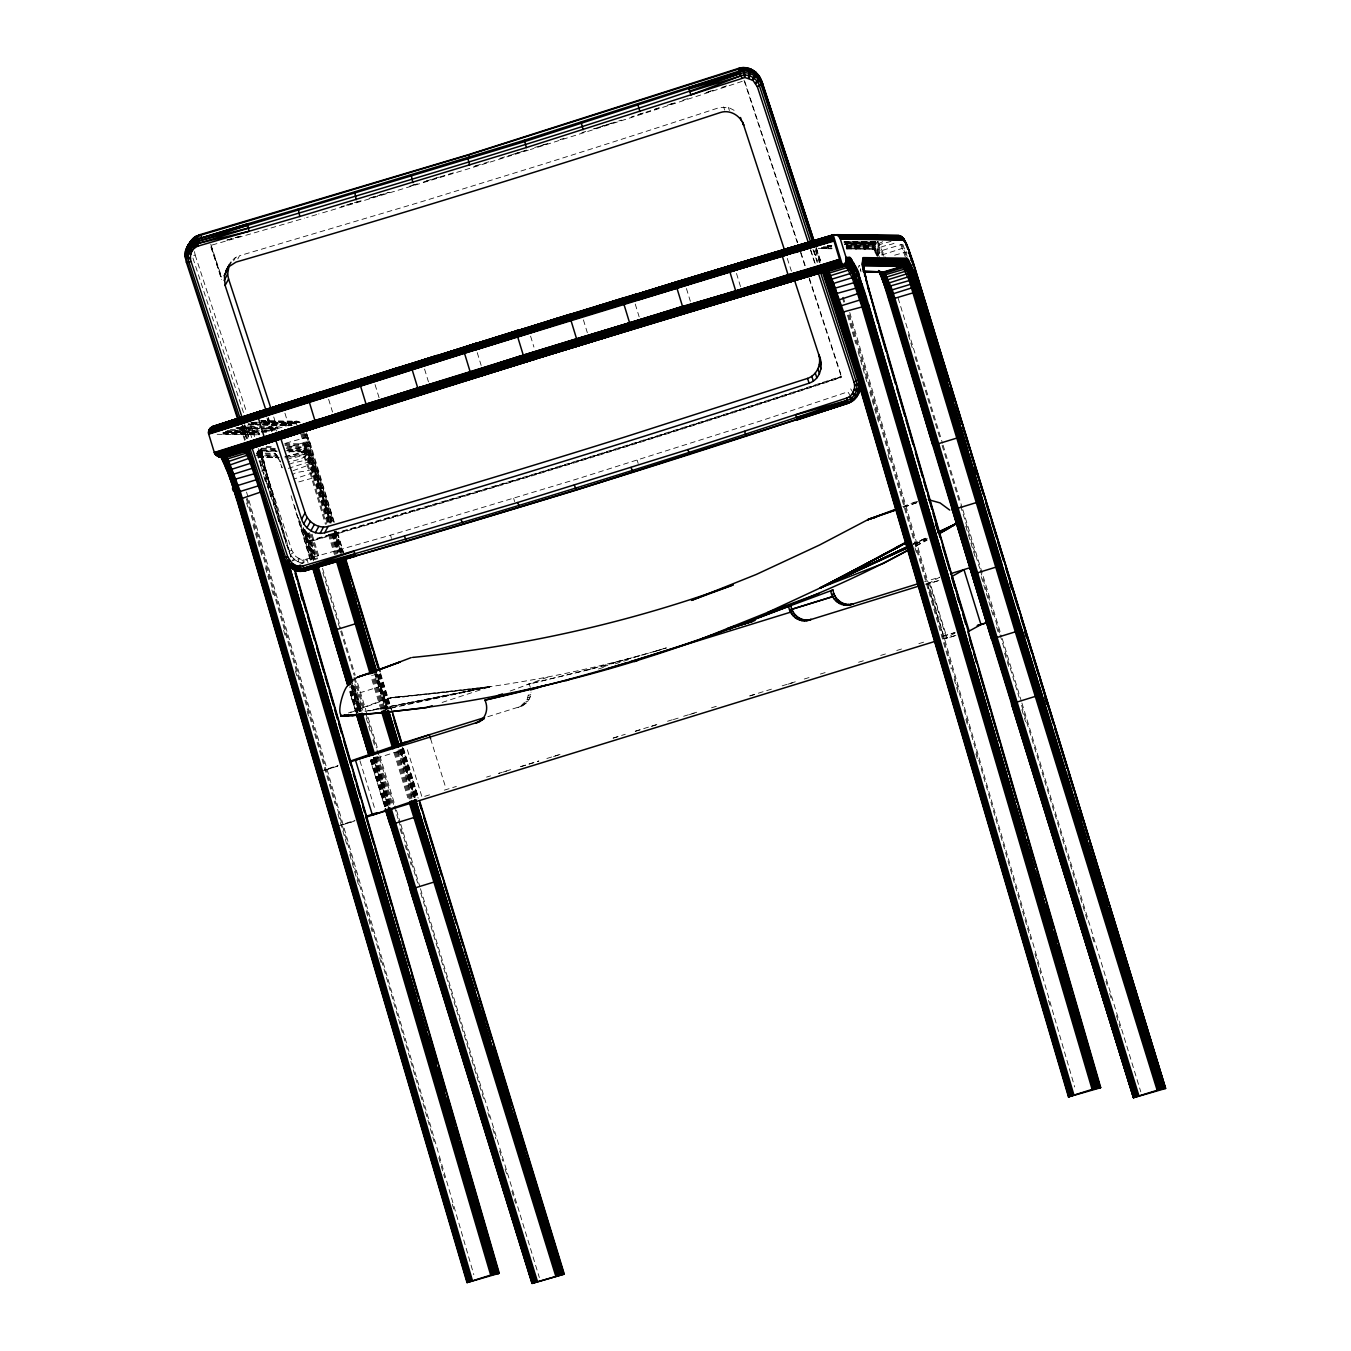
<?xml version="1.0" encoding="UTF-8"?>
<svg xmlns="http://www.w3.org/2000/svg" width="1351" height="1351" viewBox="0 0 1351 1351"><rect width="100%" height="100%" fill="white"/><g stroke="black" fill="none" stroke-linecap="round" stroke-linejoin="round"><path stroke-width="0.75" stroke-dasharray="5 3.75" d="M261.52 471.111L264.475 469.304L265.269 466.804L266.991 473.711L263.833 476.109L265.421 481.767M284.689 443.635L305.343 443.888C318.397 455.946 295.514 460.759 287.797 462.008M487.812 716.705L520.27 706.556L527.042 699.902L528.798 692.979M522.499 705.678L518.058 707.384C525.134 705.83 531.044 699.582 531.011 692.151M275.418 449.241L260.963 449.056L257.754 451.318L257.281 455.321L261.013 452.399L261.638 448.887L261.858 454.797L258.632 457.989L259.341 461.755M877.407 256.47C874.621 251.894 870.01 244.041 877.677 241.322L885.53 258.024M288.911 464.693C294.484 460.64 309.362 462.971 310.561 453.598L313.668 461.89L312.621 463.714L289.57 471.904M260.963 449.056L260.929 456.3L263.901 469.81L279.319 523.597M261.03 448.667L264.475 469.304L285.838 543.507M858.594 267.414L859.202 265.623M266.991 473.711L268.748 479.977L266.248 481.446L263.681 472.09M261.182 465.74L264.07 462.245L262.736 455.929L262.618 458.816L260.203 461.316L261.182 465.74L260.321 466.163M258.48 448.566L291.782 550.33L295.633 556.359L299.905 559.027L299.01 562.185L303.046 563.114L303.907 559.821L390.54 535.182L575.408 479.504L760.782 420.87L847.82 391.841L849.644 394.661M905.744 255.086L901.793 244.413L881.663 250.627L877.441 255.052L873.185 247.317L846.199 246.845M313.668 461.89C321.166 473.542 294.231 469.624 292.677 475.096M308.011 562.675L307.116 559.398L304.009 563.181L303.907 559.821L298.081 561.796L299.162 558.723L292.019 561.037L295.633 556.359M268.748 479.977L291.09 556.882M272.091 431.053L276.229 427.017L295.43 421.174L299.871 422.204L295.058 421.765L275.908 427.76L273.054 430.479L266.164 430.04M350.399 712.602L390.979 697.606L409.252 695.765C494.5 688.875 579.123 673.625 661.196 649.493M304.853 530.875L307.724 542.224A2626.445 489.721 -18.2 0 0 841.538 377.402L841.487 376.22A2624.115 489.282 -18.2 0 1 522.955 477.41M304.093 529.575L307.724 542.224L303.114 528.19M237.827 258.885L239.566 255.711L420.11 202.16L540.957 164.839A2556.582 454.848 -18.1 0 0 718.985 107.692L728.358 107.354L735.518 111.069M233.622 260.794L235.378 257.602L239.566 255.711M298.081 561.796L294.45 559.517L296.257 556.899M442.132 702.452L490.143 686.68L388.446 698.112L348.44 712.94M850.674 388.885L852.616 391.773M260.507 449.511L257.298 451.758M295.43 421.174L296.848 422.677L277.647 428.52L274.371 430.733L273.02 429.28L260.405 429.128M355.718 711.842L350.787 695.63L380.678 686.325L387.923 708.515M233.031 259.628L235.378 257.602M315.273 466.602L316.725 471.617L293.944 479.031M294.45 559.517L290.87 555.464L293.37 553.657M390.135 698.214L390.979 697.606M370.478 760.157L384.849 807.172L370.36 760.241L394.036 752.676L400.757 750.886L415.112 797.867M914.019 502.488L913.107 502.927M399.423 696.592L388.497 698.501L490.143 686.68L385.17 709.444M290.87 555.464L290.33 554.569L292.947 552.947M903.211 248.06L881.342 255.17L875.127 242.842L843.835 242.454M955.039 633.011L944.45 638.955L927.478 584.054L939.688 577.198L924.641 581.707M290.482 457.01C321.47 453.632 316.32 437.859 288.979 452.23M916.062 545.669L926.955 539.758M916.198 545.973L927.141 540.164M913.056 544.098L926.296 537.85L913.158 543.98M913.327 544.149L926.583 537.901M915.86 543.744L927.31 538.441M915.134 544.47L926.499 539.252M393.749 697.808L395.623 697.015M858.746 266.063L859.675 265.708M878.285 241.711L874.502 244.801L873.945 249.614M257.146 453.109L261.25 449.207L266.451 474.488L289.283 553.336M902.823 506.591L914.526 502.2M648.514 653.192L591.096 668.914L526.974 684.569L588.884 669.741L644.326 654.56M510.188 691.02L547.425 677.239M588.884 669.741L591.096 668.914M603.188 666.938L616.9 661.855M528.579 695.377L530.791 694.549M527.988 697.707L530.2 696.88M527.042 699.902L529.254 699.092M525.759 701.929L527.971 701.118M524.188 703.736L526.4 702.925M522.347 705.273L524.56 704.445M299.77 564.296L303.046 563.114L303.148 559.77L299.905 559.027M903.464 507.334L917.38 502.504M320.407 771.37L338.122 765.274M337.378 826.272L355.093 820.192M903.971 507.064L917.565 502.403M194.493 251.573L195.152 255.018L192.264 255.998L243.839 413.626M291.782 550.33L288.894 551.309L290.33 554.569M659.102 107.945L631.289 116.963M674.892 102.794L666.989 105.361A2626.445 489.721 -18.2 0 0 675.027 102.71M682.795 100.21L690.699 97.627M708.481 91.834L716.368 89.25M540.265 145.874L548.168 143.358A2626.445 489.721 -18.2 0 1 534.354 147.614M581.825 132.668L585.777 131.419M593.697 128.902L621.392 120.104M423.488 182.013L455.726 172.05M473.88 166.46L477.916 165.21M508.145 155.872L526.282 150.282M882.743 241.694L875.82 245.038L874.604 250.509M891.035 241.289C886.104 243.129 874.148 243.737 875.414 251.978M894.041 243.231C889.093 245.916 875.87 245.257 876.36 253.988M285.905 443.145L305.934 437.504L308.298 438.214L309.919 442.52L305.731 442.03L287.442 447.569M894.649 255.204L906.555 251.843L908.058 256.166M284.74 456.942C290.465 453.784 307.454 454.747 305.343 443.888M285.247 457.263C290.972 454.054 307.825 455.118 305.985 444.31M285.922 458.242C291.613 454.882 308.248 456.199 306.846 445.526M286.784 459.847C292.373 456.25 308.67 457.938 307.91 447.519M288.303 468.392L308.383 462.025L312.081 457.516M298.824 481.902L318.397 476.498L331.671 520.912M598.425 668.981L606.396 666.499M615.245 663.848L628.333 659.71M666.212 647.872L652.482 652.111L666.313 647.99M925.401 584.206L929.961 582.669L946.933 637.571L942.373 639.107M337.632 766.169L324.274 770.29L337.632 766.152M444.327 790.149L456.385 786.434M486.546 777.112L490.565 775.879M510.678 769.665L498.603 773.397L506.608 771.049M520.726 766.557L538.829 760.968M546.868 758.485L560.952 754.145L552.829 756.796M613.236 738.001L625.293 734.285M635.342 731.178L659.474 723.731M667.512 721.248L675.568 718.766M683.606 716.266L697.69 711.926M749.957 695.782L774.089 688.335M782.145 685.852L796.212 681.512M804.25 679.029L812.306 676.547M820.344 674.065L828.383 671.582M858.544 662.26L866.599 659.778M880.666 655.438L888.705 652.955M896.76 650.473L904.798 647.99M918.866 643.633L926.921 641.151M942.998 636.186L955.073 632.471M429.517 794.861L422.036 797.174L406.871 748.15M520.675 766.709L538.762 761.137M613.101 738.186L621.139 735.704M635.206 731.364L643.228 728.881M651.266 726.399L659.305 723.916M673.372 719.576L681.411 717.094M689.449 714.611L697.488 712.129M711.538 707.789L719.576 705.306M749.721 696.001L757.759 693.519M787.886 684.214L795.925 681.731M942.593 636.456L954.65 632.724M341.263 825.191L354.621 821.07L341.212 825.123M361.105 200.725L341.009 206.754A2626.445 489.721 -18.2 0 0 361.004 200.725M369.144 198.31L389.257 192.281A2626.445 489.721 -18.2 0 1 369.059 198.31M417.408 183.837L409.353 186.252A2626.445 489.721 -18.2 0 0 415.399 184.327M914.272 502.336L917.684 501.322M226.681 240.225L240.698 236.155M308.045 541.599C486.884 490.244 664.692 435.275 841.386 376.929L809.148 278.694M383.65 709.191L490.143 686.68L401.939 697.032M369.499 710.913L490.143 686.68L367.455 710.896L490.143 686.68M831.811 245.494L827.639 245.51L831.828 245.426M846.418 245.443L873.54 245.358L879.366 256.926M846.418 245.392L873.54 245.358L846.503 245.004M823.418 247.419L831.726 247.402M846.233 247.385L873.185 247.317M227.036 431.155L259.797 431.07L227.12 430.817M261.841 431.07L270.031 431.053L261.554 430.918M845.253 242.15L875.887 242.201L882.186 254.68M827.538 246.27L831.692 246.27M846.25 246.287L873.286 246.321L877.677 254.309M843.97 241.559L876.748 241.694L884.584 258.345M827.538 246.186L831.692 246.186M846.25 246.237L873.286 246.321L846.283 245.983M823.384 247.132L831.692 247.165M821.442 248.06L831.811 248.111L821.408 247.892M846.317 248.179L873.253 248.331L877.339 255.778M261.858 431.003L270.048 431.037M226.884 431.796L259.578 431.965M261.621 431.965L269.795 432.016M223.219 432.776L259.088 432.962L223.219 432.388M223.337 433.772L259.156 433.958M823.367 247.013L831.676 247.064M844.392 241.93L875.887 242.201L844.544 241.812M846.3 248.094L873.253 248.331L846.266 247.925M862.09 241.508L876.748 241.694M845.287 243.231L874.469 243.585L880.582 255.727M844.797 244.058L873.928 244.43L879.906 256.302M827.589 245.747L831.743 245.798M831.963 248.77L815.362 248.55L820.074 262.482M846.486 248.956L873.472 249.293L846.435 248.719M260.878 420.651L297.423 421.208L298.807 422.677M260.844 420.972L298.959 421.816M261.807 421.36L300.142 422.39M262.685 421.9L298.064 422.356M250.999 422.407L261.385 422.542M263.479 422.576L296.73 422.998L263.225 422.356M251.658 423.184L255.812 423.235M264.137 423.336L297.372 423.775L263.935 423.099M260.49 424.146L248.044 423.994L260.608 424.434M262.567 424.18L291.647 424.552M248.415 424.923L260.861 425.075M262.938 425.109L292.019 425.481M240.698 426.561L257.416 426.781M259.51 426.798L276.229 427.017L277.647 428.52M241.812 426.95L275.3 427.389L276.719 428.892M236.712 427.406L257.669 427.676M266.063 427.777L274.439 427.895L276.837 431.205M235.885 428.047L258.987 428.335M261.081 428.368L273.679 428.537L275.064 430.006M237.286 428.824L258.311 429.094M230.396 429.584L257.754 429.939M232.068 430.53L259.443 430.885M225.465 431.408L259.189 431.847M261.3 431.881L269.727 431.982M223.27 433.401L259.139 433.857M217.156 434.296L259.358 434.836M284.909 444.597L305.562 444.867L309.261 451.014M284.96 445.61L305.63 445.864L307.032 447.401L314.935 467.176L331.147 520.861M266.265 446.37L274.54 446.472M286.936 446.624L305.529 446.86L306.897 448.363L314.547 467.514L331.265 522.938M266.029 447.333L274.287 447.434M286.682 447.603L305.292 447.84L306.609 449.275L314.04 467.868L330.674 523.04M261.503 448.194L275.959 448.38M286.294 448.515L304.887 448.752L306.17 450.17L313.398 468.257L329.965 523.175M287.831 449.393L304.347 449.596L305.596 450.981L312.672 468.628L329.171 523.361M274.76 449.984L259.848 450.255L263.192 470.283M287.155 450.136L303.688 450.356L304.921 451.707L311.845 469.017L328.293 523.58M276.06 450.643L259.527 450.44L260.203 461.316M286.395 450.778L302.928 450.998L304.127 452.315L310.966 469.371L327.364 523.816M277.276 451.183L258.666 450.947L258.632 457.989M289.671 451.352L302.067 451.504L304.127 454.409L311.304 473.661L326.418 524.087M257.754 451.318L276.347 451.555M288.742 451.707L301.138 451.876L303.198 454.78L310.342 473.965L325.456 524.374M256.369 453.041L274.979 453.277L278.813 459.137L275.604 453.683M256.741 453.97L275.334 454.206L278.542 457.938L274.979 453.277M257.247 454.831L276.431 455.456M255.812 455.574L277.056 456.216M258.632 456.266L278.61 457.398L257.399 456.773M258.328 457.178L278.981 457.432L278.07 457.043M258.125 457.178L278.779 457.449M258.21 457.482L278.88 457.753M823.435 247.588L831.743 247.723M827.521 246.507L831.676 246.591M254.866 422.204L261.148 422.323M251.404 422.846L261.841 423.049M251.995 423.674L260.321 423.842M262.415 423.893L291.613 424.467M222.915 433.992L259.747 434.735M821.476 248.196L831.878 248.415M248.263 424.501L260.76 424.754M262.837 424.805L291.985 425.396L262.702 424.501M225.364 432.05L259.088 432.759M222.763 432.995L259.544 433.755M260.861 422.103L296.68 422.947M251.1 422.542L261.604 422.812M263.715 422.863L297.321 423.707M251.759 423.336L255.947 423.437M264.323 423.674L291.563 424.4M401.855 696.39L404.253 696.829M308.568 438.568L305.968 433.958L333.106 520.946M296.426 421.107L297.828 422.593M294.45 421.394L296.882 424.738M277.782 456.874L276.465 454.899M279.421 461.012L280.603 462.093L279.488 459.712M278.255 458.479L277.529 456.908L280.197 462.971M349.689 691.492L350.821 695.697L349.571 691.594M309.159 450.238L331.468 520.861M902.755 244.295L907.18 256.335M900.83 244.666L905.305 256.825M306.339 432.793L307.319 435.174M280.738 464.17L282.156 467.851L281.7 466.889M306.998 434.684L312.233 450.153M306.542 434.279L334.136 522.803M305.275 433.722L332.549 521.131M304.499 433.587L331.89 521.351M303.637 433.536L331.13 521.604M302.708 433.587L330.911 523.901M301.763 433.755L329.999 524.188M300.8 433.992L329.053 524.475M309.835 442.25L311.118 446.117M744.789 81.533L797.563 242.386M800.856 252.401L805.466 266.434M809.266 277.985L841.639 376.709A2626.445 489.721 -18.2 0 1 307.825 541.515L303.874 529.491M744.029 80.216L797.31 242.606M800.603 252.637L805.348 267.143M210.79 244.193L221.311 276.263M268.022 418.607L271.956 430.631M221.209 276.972L210.672 244.886L221.547 279.589M267.903 419.3L271.855 431.341M220.99 276.887L210.351 245.51A2626.445 489.721 -18.2 0 0 304.6 218.136M267.701 419.232L271.652 431.256M266.924 417.932L270.875 429.956M816.173 247.368L820.732 261.334M816.46 248.787L820.378 260.76M815.886 247.925L820.462 261.891M815.447 250.678L819.365 262.651M813.91 250.813L817.186 260.794M813.015 249.513L817.591 263.496M810.87 250.323L815.43 264.289M810.364 249.631L814.923 263.597M787.261 258.396L791.433 271.163M273.713 416.952L277.63 428.942M268.275 417.307L272.851 431.29M195.152 255.018L246.743 412.646M250.661 424.619L254.562 436.593M247.757 425.599L251.674 437.572M256.893 453.548L287.577 547.324M244.751 424.721L248.668 436.677M244.615 425.16L248.533 437.133M243.535 425.649L248.094 439.615M242.488 425.666L247.047 439.632M241.457 427.879L245.375 439.852M240.461 427.288L245.105 441.709M728.358 107.354L729.405 110.529M723.646 106.864L724.66 110.056M929.42 582.973L946.392 637.875M529.187 683.758L530.318 687.423M430.581 738.676L445.729 787.701M402.412 747.238L418.185 798.221M400.808 750.025L415.956 799.049M359.957 760.799L375.122 809.823M637.199 460.269L638.196 463.511M316.86 471.516L318.397 476.498M898.111 298.064L942.458 443.128M943.082 445.138L962.165 507.604M962.79 509.614L1001.598 636.541M1002.206 638.55L1021.305 701.017M1021.913 703.027L1140.801 1091.861M908.244 334.626L912.55 348.727M915.015 356.782L939.654 437.386M942.12 445.442L959.987 503.855M960.595 505.882L979.695 568.332M980.302 570.342L999.402 632.808M1000.027 634.818L1019.11 697.268M1021.576 705.34L1088.095 922.919M1092.419 937.02L1094.884 945.075M1105.962 981.35L1107.195 985.369M1109.661 993.441L1111.501 999.47M1116.433 1015.597L1120.131 1027.689M965.813 526.316L975.05 556.528M981.214 576.674L993.525 616.968M996.599 627.05L998.457 633.095M1004.62 653.242L1008.927 667.343M1021.863 709.647L1025.561 721.738M813.842 250.357L817.203 261.351M736.498 273.442L741.53 289.925M686.426 288.506L690.361 301.324M635.24 304.043L639.158 316.86M583.412 319.866L587.33 332.684M530.571 336.112L533.932 347.089M477.241 352.611L481.159 365.429M424.552 369.043L428.47 381.86M375.054 384.562L380.104 401.044M328.614 399.237L332.532 412.055M312.334 450.069L334.406 522.685M337.598 532.666L343.644 552.914M380.712 673.693L391.689 710.052M403.493 748.234L418.185 796.685M337.21 532.868L343.374 553.015M380.323 673.896L391.418 710.17M403.122 748.437L417.898 796.803M336.179 531.011L342.951 553.167M379.918 674.048L390.388 708.312M402.699 748.606L417.493 796.955M335.639 531.196L341.803 551.343M379.361 674.25L389.848 708.498M402.159 748.792L416.935 797.141M334.98 531.433L341.127 551.58M378.702 674.47L389.172 708.718M401.5 749.011L416.902 799.387M334.221 531.686L340.368 551.833M377.942 674.723L388.412 708.971M400.74 749.265L416.142 799.64M333.984 533.966L339.523 552.103M376.49 672.984L387.568 709.241M399.896 749.535L414.943 797.901M400.268 750.953L414.639 797.968M399.812 751.055L414.183 798.086M333.089 534.253L338.628 552.39M375.578 673.271L386.673 709.528M398.984 749.822L413.778 798.188M332.143 534.54L337.682 552.677M374.632 673.558L385.727 709.832M398.038 750.126L412.832 798.475M397.734 751.595L412.123 798.661M396.873 751.832L411.261 798.914M395.944 752.102L410.349 799.201M394.999 752.389L409.387 799.488M394.036 752.676L407.833 797.816M284.926 413.136L288.844 425.953M312.064 534.135L319.461 558.301M322.534 568.383L341.009 628.823M341.634 630.833L355.178 675.162M357.643 683.218L367.506 715.456M368.114 717.465L377.351 747.694M379.817 755.749L395.826 808.134M396.451 810.144L400.149 822.235M400.757 824.245L419.857 886.695M420.465 888.722L539.353 1277.556M311.102 534.422L318.498 558.605M322.805 572.706L354.215 675.449M354.84 677.476L365.31 711.724M365.918 713.733L376.405 747.981M377.013 749.991L393.648 804.385M394.256 806.412L397.954 818.503M398.579 820.513L417.662 882.963M420.752 893.045L483.574 1098.532M487.88 1112.633L490.345 1120.705M492.811 1128.76L495.885 1138.825M499.583 1150.917L502.673 1160.999M505.139 1169.054L506.98 1175.1M511.911 1191.21L515.609 1203.302M309.548 532.699L317.553 558.892M353.894 677.746L363.74 709.984M366.205 718.04L370.512 732.158M372.977 740.213L375.443 748.268M377.908 756.324L392.702 804.672M400.082 828.855L402.547 836.911M405.013 844.966L411.177 865.113M308.619 532.97L316.624 559.162M354.823 684.062L362.828 710.254M376.997 756.594L391.773 804.943M307.758 533.223L315.762 559.415M354.57 686.342L361.967 710.508M376.135 756.847L390.912 805.196M375.814 758.299L390.203 805.399M306.356 531.433L314.986 559.635M353.776 686.561L361.173 710.727M375.342 757.067L390.118 805.416M305.039 529.609L314.293 559.821M352.476 684.737L360.481 710.93M374.649 757.269L389.426 805.618M374.869 758.603L389.274 805.686M304.465 529.761L313.702 559.973M351.902 684.889L359.906 711.082M374.075 757.421L388.852 805.77M303.401 527.853L313.246 560.091M351.446 684.991L359.45 711.183M373.619 757.523L388.362 805.973M303.08 527.92L312.925 560.158L302.911 527.937M351.125 685.058L359.13 711.251M388.7 807.966L373.298 757.59L388.531 807.982M351.564 687.102L358.961 711.285M373.129 759.161L387.517 806.243M372.369 759.414L386.758 806.496M371.711 759.65L386.099 806.716M371.17 759.853L385.542 806.902M370.748 760.022L385.136 807.054M242.184 424.839L246.659 439.497M381.016 686.308L387.737 708.515M387.416 708.549L377.047 674.233M386.96 708.633L376.591 674.301M386.758 710.035L376 674.419M386.048 710.204L375.291 674.571M384.663 708.448L374.497 674.774M383.802 708.684L373.619 674.993M382.873 708.954L372.707 675.247M381.928 709.224L371.745 675.517M380.965 709.511L371.39 677.83M361.544 711.217L353.776 685.481M360.616 711.521L352.831 685.784M359.704 711.808L351.935 686.072M358.268 710.136L351.091 686.359M358.116 712.365L350.331 686.629M357.458 712.602L349.689 686.882M356.917 712.821L349.757 689.128M356.681 713.564L349.352 689.314M350.905 695.529L355.803 711.69M341.313 553.201L334.676 530.994L341.127 553.15M377.385 674.2L381.202 686.325M334.153 530.96L340.79 553.167M334.288 533.037L340.317 553.218M333.697 533.121L339.118 551.292M332.988 533.273L338.409 551.428M332.177 533.442L337.615 551.613M331.299 533.662L337.345 553.842M330.387 533.915L336.416 554.096M329.424 534.185L335.453 554.366M328.462 534.472L334.508 554.653M308.433 534.05L315.678 558.267M306.88 532.328L314.732 558.554M305.985 532.632L313.837 558.858M304.549 530.909L313.601 561.172M303.198 529.17L312.841 561.459M300.125 521.368L311.591 559.719M298.402 517.568L311.068 559.956M294.383 505.679L310.662 560.158M291.107 495.749L310.342 560.564M513.684 498.401L514.647 501.643M849.745 312.436L1074.67 1086.964M849.374 314.749L1030.83 939.637M1034.95 953.789L1040.827 974.02M1048.46 1000.297L1050.808 1008.386M848.411 315.003L951.188 668.914M954.127 679.029L958.231 693.181M965.881 719.475L968.228 727.564M975.861 753.858L978.208 761.947M847.482 315.222L855.707 343.526M858.054 351.615L866.869 381.961M869.808 392.077L878.606 422.407M888.012 454.763L890.36 462.853M915.032 547.814L917.38 555.903M290.853 557.119L266.789 474.083L261.638 450.677M266.839 483.472L270.943 497.624M246.541 492.068L473.813 1274.685M247.334 498.418L434.667 1143.52M438.788 1157.689L444.665 1177.903M452.298 1204.197L454.645 1212.286M246.372 498.671L335.065 804.048M338.003 814.163L346.802 844.493M349.74 854.609L358.555 884.939M366.189 911.233L372.065 931.464M379.699 957.741L382.046 965.847M246.625 502.927L247.79 506.98M253.076 525.184L262.482 557.541M265.421 567.656L268.933 579.782M271.872 589.897L274.219 597.986M283.626 630.343L285.973 638.449M295.362 670.805L297.71 678.894M307.116 711.251L309.463 719.34M390.54 535.182L391.469 538.441M843.294 297.203L844.899 302.86M842.349 297.355L843.953 303.08M265.404 467.75L263.867 461.046L264.07 462.245M261.587 467.412L262.398 470.722M262.989 457.347L261.908 451.538L262.195 453.159M860.942 271.838L860.519 268.781L860.08 272.294M742.206 81.347A2626.445 489.721 -18.2 0 1 530.284 149.573M528.309 150.181A2626.445 489.721 -18.2 0 1 318.667 213.982M316.658 214.589A2626.445 489.721 -18.2 0 1 306.609 217.545M520.946 478.018A2624.115 489.282 -18.2 0 1 416.344 509.395M414.335 509.986A2624.115 489.282 -18.2 0 1 308.146 540.89M726.483 85.873A2626.445 489.721 -18.2 0 1 718.58 88.474M710.66 91.074A2626.445 489.721 -18.2 0 1 702.74 93.675M659.187 107.844A2626.445 489.721 -18.2 0 1 651.25 110.41M643.329 112.977A2626.445 489.721 -18.2 0 1 637.385 114.886M611.631 123.144A2626.445 489.721 -18.2 0 1 593.798 128.835M526.434 150.096A2626.445 489.721 -18.2 0 1 512.569 154.436M504.632 156.902A2626.445 489.721 -18.2 0 1 496.712 159.367M488.792 161.816A2626.445 489.721 -18.2 0 1 474.927 166.105M439.278 177.049A2626.445 489.721 -18.2 0 1 425.43 181.27M240.495 236.172A2626.445 489.721 -18.2 0 1 226.478 240.208M564.009 138.326L560.057 139.592A2626.445 489.721 -18.2 0 0 564.076 138.275M938.894 580.474L927.478 584.054L938.928 580.525M955.883 635.375L944.45 638.955L955.9 635.426M874.469 243.585L845.067 243.619L874.469 243.585M873.928 244.43L844.628 244.514L873.928 244.43M875.127 242.842L843.531 242.825L875.127 242.842M259.291 428.52L236.678 428.503L259.291 428.503M273.679 428.537L261.351 428.52L273.679 428.537"/><path stroke-width="1.5" d="M1068.438 1096.877L1093.111 1089.092L862.765 306.001C855.909 293.539 856.804 267.363 841.403 264.07L687.22 311.895L682.525 306.424L676.919 288.101L677.121 281.633L834.091 234.669L837.62 235.344L839.95 237.742L846.351 258.396L845.861 262.297L842.534 265.404L646.166 324.51L845.642 265.455L848.85 263.175L850.134 259.443L849.847 257.467L846.131 257.416M836.151 307.336L866.379 297.997L853.714 263.698L850.961 259.054L846.266 257.906L849.847 257.467C853.477 263.749 866.65 279.083 854.035 282.663L833.01 288.793L829.717 287.847L827.994 283.659M939.654 532.868L956.93 522.972L939.908 533.392M823.722 271.872L858.983 379.614C862.107 388.7 857.699 400.166 848.175 403.189L576.505 490.025L406.989 541.211L301.661 571.304L295.768 570.494L296.443 565.765L292.052 563.316L287.712 556.848L251.793 447.097M289.671 560.733L287.932 562.016L290.296 567.656L285.162 561.78L289.35 566.913L294.67 570.105L305.9 570.612L301.661 571.304L291.546 565.697L285.568 557.372L249.665 447.62M814.214 241.39L762.639 83.745C759.802 74.339 749.079 67.702 739.47 70.961L524.424 140.183L298.284 208.983L299.719 216.498L198.394 245.983C191.943 247.773 188.904 255.491 191.082 261.537L241.998 417.172M862.901 269.879L863.407 257.636L906.791 258.193C911.368 261.013 909.527 267.954 904.646 269.085L884.466 275.03L880.936 274.017L878.977 271.213L888.401 295.261L972.196 574.327L1133.455 1097.704M866.852 282.055L865.315 275.368L867.714 286.463M517.281 330.488L247.925 415.196L244.683 418.405L244.599 422.66L208.578 433.705L214.471 452.973L218.575 456.655L225.972 456.773L244.193 451.15L247.402 448.87M265.657 409.302L225.11 285.416L224.367 275.536L228.437 266.181M271.095 408.948L228.606 279.066L227.61 274.118L229.298 264.593M280.907 438.923L305.09 512.856C308.096 522.229 318.312 529.136 328.141 526.417A2555.754 454.696 -18.1 0 0 626.222 436.576L807.56 378.398C817.22 375.19 821.83 363.655 818.655 354.3C823.823 364.517 820.901 379.293 809.114 383.177A2586.709 460.218 -18.1 0 1 324.662 532.767C314.834 535.469 304.617 528.579 301.611 519.206L275.469 439.278M239.87 417.695L188.937 262.043C186.354 254.849 189.967 245.629 197.685 243.518L248.989 231.359L247.689 223.81L298.284 208.983M813.859 240.816L761.626 81.178C758.755 71.755 748.082 65.169 738.473 68.394L468.493 154.673L199.61 234.753L195.068 236.864L192.855 240.377L195.49 247.317M372.403 376.439L516.031 331.147L756.29 257.855L756.374 263.563L729.945 272.108L464.508 353.27L208.713 434.178M190.474 258.767C178.197 259.139 189.461 240.225 195.068 236.864L468.881 154.875L743.303 67.55L745.245 77.615L752.963 80.334L757.337 86.7L808.253 242.353M190.407 257.94L185.357 256.859L185.661 251.168L187.924 245.46L193.683 238.148L191.926 241.035L192.433 243.585L198.394 245.983L197.533 242.741L193.277 242.994L191.251 241.728L187.13 247.284L185.442 258.058M238.857 419.891L187.282 262.263C183.956 253.414 189.309 244.295 197.094 240.005L192.788 241.339L187.924 245.46L189.528 243.67L189.832 245.105M295.987 570.375L292.204 568.467C298.199 572.351 307.386 573.246 296.443 565.765L303.08 565.9L517.568 502.521L687.811 449.562L846.553 398.106C853.005 396.012 856.129 388.244 853.95 382.029L818.047 272.277M824.009 271.315L859.253 379.057C861.347 383.684 860.587 401.179 852.802 393.057M833.787 240.495L555.447 324.51L208.578 433.705L317.907 398.072L514.663 336.517L833.787 240.495L795.384 252.536L794.895 246.321L833.212 234.888L900.745 236.155L837.62 235.344M863.407 257.636L862.478 262.972L862.884 258.159M213.542 426.207L209.354 429.314L208.493 433.198C378.483 379.715 546.834 320.829 717.533 269.44M909.595 256.048L911.283 256.555L913.816 264.391L1165.609 1088.467L1163.853 1088.349L1021.947 629.802L991.566 639.175L883.149 281.211L884.837 285.939L887.404 286.834L909.24 280.569C918.697 279.218 913.377 270.031 910.608 264.543L910.101 267.751L906.572 270.909L886.459 277.124L882.051 276.415L879.265 272.024M247.993 447.823L283.896 557.575L286.581 562.86L294.67 570.105L295.7 565.495M299.719 216.498L526.35 147.563L744.469 77.649L743.388 70.168C730.773 67.28 752 66.773 754.213 71.637L755.023 74.271L752.304 79.844M195.946 236.898L200.286 234.871L201.316 236.594M857.547 395.607L857.919 392.432M863.306 269.102L863.627 258.615L907.011 259.172L909.493 262.702M859.641 277.546L861.887 284.335L855.994 288.151L833.432 294.417L831.659 293.674L829.413 287.408M359.856 379.597L321.166 391.858L318.279 394.965L318.228 399.187L595.825 309.176L794.726 246.591L717.212 269.575L716.959 275.384L677.223 288.016L636.878 300.26L636.405 296.207L637.638 293.657L556.95 318.329L395.252 370.09L208.459 432.202L514.579 335.926L833.516 239.532L832.959 235.277C622.929 295.143 417.206 368.823 208.459 432.708L434.65 357.762L624.483 297.608M754.213 71.637L755.817 72.262L755.969 74.98L752.963 80.334M866.7 282.562L864.184 270.234L864.741 276.246M748.538 78.054L748.961 68.766M862.698 263.513L862.698 259.73M749.298 78.29L750.025 69.171M755.108 72.38L759.667 77.953L755.361 82.85M656.248 321.099L646.589 323.379M518.598 330.083C514.427 329.543 512.299 339.05 517.653 336.804L833.01 237.117L514.714 333.511L209.067 429.871L397.498 367.81L677.645 281.532L474.589 345.332L244.193 421.563M190.66 254.528L185.661 251.168L190.846 241.052L193.683 238.148M597.345 305.951L595.892 308.568L596.129 312.064L474.522 350.162L474.37 346.008L476.481 343.171L209.962 428.47L436.187 357.019M884.837 285.939L886.391 290.499L889.549 290.651L911.469 284.031L916.721 280.907L1002.206 565.208L971.825 574.58M285.855 563.147L289.35 566.913L285.855 562.827M259.358 412.342L209.996 428.436L321.166 391.858L211.567 427.085L247.925 415.196L436.728 355.533L434.397 358.437L434.296 362.051L394.796 374.413L394.965 370.782L397.498 367.81M684.028 312.554L683.15 313.871L594.389 340.148M948.993 528.342L954.161 524.576M347.393 685.953C342.782 690.783 335.943 715.321 342.529 715.692L358.302 714.645C475.62 705.492 591.231 678.945 701.743 638.803L711.538 635.173M877.812 323.125L868.372 287.341L867.899 288.793M743.168 67.888L743.388 70.168M861.938 283.946L864.252 290.803L862.985 291.951L838.819 299.922L833.922 300.378M862.462 266.704L862.867 262.314M859.253 379.057L853.95 382.029M458.124 381.404L457.314 382.654L607.376 336.923L608.558 335.504M303.772 523.833L307.234 517.467M320.052 533.409L323.514 527.059M224.131 280.484L227.61 274.118M263.209 491.207L236.881 500.191L234.702 492.997M225.82 270.926L231.004 262.229M224.367 275.536L227.863 269.187M225.11 285.416L228.606 279.066M301.611 519.206L305.09 512.856M306.913 527.785L310.392 521.435M310.865 530.825L314.344 524.475M315.34 532.75L318.819 526.4M324.662 532.767L328.141 526.417M189.528 243.67L186.016 250.712L190.863 253.752M186.354 257.382L188.464 253.684M744.283 67.888L744.553 70.117L747.812 68.192L749.467 70.759M188.633 245.46L185.931 250.003L188.279 246.591M361.477 379.091L356.951 381.607L356.056 386.606L595.892 308.568L794.895 246.321M290.296 567.656L292.711 563.823L295.768 569.649L300.868 571.237M420.904 393.563L419.03 395.201L535.064 359.18L531.281 360.295L532.75 358.792L522.921 361.696M1073.927 1095.019L843.581 311.912L830.612 275.672L828.197 271.602L825.444 271.365L683.15 313.871L791.906 281.261L793.763 280.67L794.118 278.981L820.209 359.079M190.846 241.052L188.6 245.342L192.619 250.07M860.165 383.262L854.558 384.815M192.585 240.022L188.566 244.497L195.068 236.864M321.166 391.858L284.166 403.628L281.092 406.769L280.772 410.468M292.052 563.316L289.35 566.913M860.266 384.495L854.626 385.643M938.759 533.155L949.381 527.346M194.223 245.088L197.533 242.741L197.195 238.384L199.61 234.753L192.855 240.377L247.689 223.81L191.926 241.035L196.03 236.273M331.451 631.187L361.832 621.815M963.28 436.12L932.865 445.408L889.785 299.804L919.845 290.82L982.65 500.63L952.269 510.002M936.327 640.982L372.437 815.075L355.465 760.174L478.186 722.143C486.276 718.293 488.724 707.89 484.891 700.156L547.02 684.991M186.016 250.712L188.802 247.571L194.865 247.757L192.433 243.585L188.6 245.342M682.694 314.074L531.281 360.295M236.915 499.887L467.024 1282.589L490.7 1275.091L260.355 491.984L248.956 459.188L244.97 451.673L242.944 451.133L311.811 429.027L314.074 427.271M530.622 360.548L277.512 439.97L279.893 438.18M242.944 451.133L246.507 448.887L250.003 454.308L228.201 461.603L223.692 460.691L221.75 457.905L224.215 463.292L229.771 465.048L252.316 457.162M863.188 260.118L907.078 260.186L913.394 272.953L1021.474 629.921L1163.853 1088.349M863.103 261.115L906.977 261.182L913.107 273.561L1021.018 630.039L1163.363 1088.45M862.867 262.06L906.741 262.145L912.668 274.169L1020.444 630.191L1162.907 1088.551M904.275 543.051L832.436 582.264L906.268 542.629L832.436 582.264L767.79 612.341L701.743 638.803M854.356 389.122L859.861 389.713L858.628 388.092L859.287 391.148L854.153 389.915M898.787 546.091L892.606 550.313M228.387 266.991L236.087 262.06A2586.709 460.218 -18.1 0 0 720.539 112.471C730.215 109.33 740.753 115.882 743.709 125.288L742.678 122.114M480.416 721.265L475.974 722.971L484.317 718.512L482.104 719.323M1072.981 1095.306L842.636 312.216C836.877 299.652 835.931 279.404 824.954 271.331L496.628 370.461L530.386 359.991L510.796 365.783M185.256 256.285L186.725 252.738L192.197 250.712L190.271 249.124L185.729 251.86M755.817 83.526L760.157 79.658L758.367 76.163M556.95 318.329L555.278 321.014L555.447 324.51M792.041 280.569L757.877 290.33L846.064 265.151L843.379 265.032L846.57 265.083M352.949 680.161L357.593 677.155L366.341 674.385M286.581 562.86L287.932 562.016M289.215 560.04L285.179 562.117L282.899 556.984L287.712 556.848M378.989 407.816L456.722 383.194L402.514 399.575M732.951 585.051L691.492 600.401L756.256 574.462L819.635 544.977L869.014 519.071L896.203 509.732M256.42 473.154L231.984 480.112L230.447 479.656L227.829 472.63L229.248 474.167L233.402 474.235L254.444 467.615L247.841 452.349L244.936 450.255L348.423 416.834L329.34 422.627M290.701 567.048L300.192 570.409L304.195 568.703L296.004 567.994M467.024 1282.589L499.262 1273.267L294.636 568.687M859.776 386.994L1068.472 1096.894L1099.359 1088.095L1100.71 1087.572L870.28 294.079M913.816 264.391L912.449 264.931M562.236 1274.077L415.551 799.86L440.409 880.075L410.029 889.465L532.024 1283.433L564.279 1274.094L419.519 800.619M342.107 715.709L340.824 715.76L358.403 715.253L426.122 707.721L432.117 705.746M908.801 549.604C847.178 583.666 781.435 609.453 715.456 633.72M908.902 549.84L883.385 563.401L820.412 587.854L906.268 542.629M472.478 1280.714L240.258 491.443L227.829 458.85L225.972 456.773L219.622 456.908L483.354 372.842L841.403 264.07L839.545 259.375L523.259 355.11L218.575 456.655L223.996 457.043L225.87 459.137L238.418 492.017L470.621 1281.288M868.71 519.223L868.389 519.375M907.551 547.932L820.412 587.854L902.384 544.808M906.318 548.151L820.412 587.854L899.074 546.665M869.014 519.071L876.698 516.876L867.697 519.747L895.51 510.087M300.479 566.322L300.834 568.653L303.907 568.146C486.428 516.96 667.647 460.927 847.28 400.386C854.98 397.886 858.696 388.615 856.112 381.218L820.209 271.467M303.08 565.9L305.444 570.696C487.137 517.484 668.677 463.376 847.854 402.142C856.602 399.305 860.807 388.784 857.885 380.374L821.965 270.622M797.191 419.621L848.175 403.138L847.28 400.386L795.587 414.858L797.326 419.891L848.175 403.138L856.906 396.603M347.41 716.047L364.584 713.919M848.175 403.138L852.565 400.977L849.475 396.637M866.379 297.997L864.252 290.803M868.085 519.561L896.963 508.787M907.636 546.834L820.412 587.854L907.382 546.783M937.628 532.497L956.542 523.563M820.412 587.854L907.45 546.733M937.763 532.345L956.643 523.479M937.966 532.547L956.93 523.631M939.756 533.189L948.318 528.731M193.277 242.994L247.605 225.33L524.644 141.619L739.774 71.839C749.146 68.665 759.566 75.116 762.352 84.302L813.927 241.93M833.516 239.532L839.545 259.375L220.703 457.01L839.714 259.882L576.556 338.713L417.729 387.906L366.07 404.135L215.822 455L521.79 358.539L840.491 262.06L350.399 416.209L645.812 324.983M816.038 240.917L816.865 240.546L782.584 250.746L798.188 246.169M532.024 1283.433L564.161 1274.162M810.414 241.542L759.482 85.907C757.202 78.409 748.707 73.157 741.074 75.757L690.901 94.925L688.622 87.663L739.774 71.839L741.868 78.189M790.875 605.552L788.663 606.379C789.811 616.748 801.498 624.263 811.124 619.349C801.768 622.507 792.058 614.958 790.875 605.552L729.185 629.026L731.398 628.198C650.81 657.278 568.467 681.326 484.891 700.156M832.959 589.965L830.747 590.792C831.895 601.161 843.581 608.676 853.19 603.762C843.851 606.92 834.141 599.371 832.959 589.965L747.964 621.443M832.959 235.277L636.372 296.815L434.296 362.051L832.908 235.598L677.02 282.291M968.279 631.559L980.961 624.601L963.989 569.7L952.235 576.303L969.241 631.339M757.337 86.7L762.639 83.745L759.228 76.213M399.795 662.108L367.337 674.233L411.261 657.582M1133.861 1097.519L1162.333 1088.703M348.93 715.287L341.111 716.25L345.062 715.422M496.476 696.103L502.352 693.924M565.951 680.735L569.869 679.283M401.196 743.32L398.984 744.148L484.553 717.584M634.43 661.618L638.347 660.166M767.79 612.341L818.74 593.477M480.264 720.86L482.476 720.032M789.795 610.044L792.007 609.217M831.878 594.457L834.091 593.629M792.902 611.446L630.241 661.72M832.756 596.686L790.639 609.656L834.969 595.859M791.906 614.333L794.118 613.523M833.989 598.746L836.201 597.936M793.442 616.191L795.655 615.38M835.526 600.604L837.738 599.793M795.232 617.779L797.462 616.968M837.316 602.191L839.528 601.381M797.259 619.079L799.471 618.251M839.343 603.492L841.555 602.664M799.471 620.025L801.683 619.214M841.555 604.437L843.767 603.627M801.785 620.633L803.997 619.805M843.868 605.045L846.081 604.218M804.166 620.852L806.395 620.025M846.25 605.265L848.462 604.437M806.564 620.7L808.776 619.873M848.648 605.113L850.86 604.285M991.685 639.107L1011.612 703.736L1041.857 694.38M682.525 306.424L366.07 404.135L214.674 453.429L561.813 344.995L840.069 260.979L295.683 433.35M197.685 243.518C379.074 188.549 561.594 136.721 740.331 73.528C749.011 70.573 758.671 76.551 761.255 85.062L812.829 242.69M258.429 479.065L238.316 485.347C228.268 483.523 232.946 496.813 240.258 491.443L260.388 485.229M399.795 662.091L357.593 677.155L365.749 674.436M596.129 312.064L833.229 238.283L555.193 321.622L208.898 430.243L436.728 355.533M216.261 455.405L522.178 359.045L840.66 262.482L446.522 385.829L442.824 384.883L440.223 381.438L417.729 387.906L215.89 455.067L520.54 355.955L523.09 359.957L526.35 361.072L841.014 263.293L522.617 359.518L216.684 455.726L251.995 444.006L257.889 445.442L331.079 422.12M716.959 275.384L782.398 256.386L795.266 251.928L756.239 263.023L833.331 238.755L514.545 335.318L208.51 431.712M842.213 265.252L765.781 288.253L762.302 282.95C581.589 337.902 402.699 398.9 222.864 456.722L221.8 456.942L788.005 274.709L801.211 271.365L804.352 276.769L790.707 280.822L842.534 265.404L833.212 234.888L898.871 235.513L902.873 237.692L906.724 244.599L901.32 236.509L898.871 235.513L836.607 234.686M726.602 628.806L734.37 626.138M349.943 761.221L405.064 742.256M350.213 761.981L429.365 734.758L430.581 738.676M366.915 816.122L376.76 812.745M365.429 817.49L415.23 800.366M222.037 456.706L217.595 456.266L480.314 368.992L482.763 372.437L486.259 373.467L840.339 261.672L521.469 358.032L215.214 454.291L361.798 405.486L365.378 409.741L370.799 409.606M303.907 568.146L353.675 551.292L356.394 556.038L305.444 570.696M733.019 584.899C629.853 622.439 522.01 646.656 412.781 657.413L412.798 657.413M748.724 621.274L752.693 619.94M244.176 420.33L208.594 431.189L476.481 343.171M328.276 422.019L323.987 418.016L314.867 420.33L214.927 453.868L250.746 442.554L251.995 444.006M208.594 431.189L435.461 356.512M607.004 336.281L604.218 335.031L602.056 331.451L219.284 456.824L561.391 343.965C564.11 353.219 575.458 345.755 581.116 344.235M280.67 409.91L474.37 346.008L637.216 294.011M267.278 409.809L277.175 406.634L259.088 412.764L269.66 409.606M220.703 457.01L682.829 306.322L722.886 294.822L726.754 299.956L841.994 264.965L804.065 276.617M242.775 417.864L263.732 410.991L233.622 420.6L263.681 410.991M215.535 454.679L251.083 443.06M284.166 403.628L210.705 427.727L282.528 404.726M237.708 419.705L243.501 417.797M209.354 429.314L245.071 417.695M208.713 430.716L244.43 419.08M218.575 456.655L568.619 347.747M249.108 414.791L212.512 426.578L261.655 410.772M250.898 415.297L268.613 409.589M555.312 323.987L832.959 236.611L596.011 311.524M246.524 448.87L245.781 449.613L346.852 417.915M244.936 450.255L383.414 406.161M214.302 452.501L400.808 393.833L403.409 397.211L407.343 398.089L801.616 272.395M217.595 456.266L523.09 359.957L841.183 263.648L525.64 361.089M258.277 445.104L248.466 448.262L258.058 445.34M222.864 456.722L294.113 433.874M276.617 440.325L243.974 450.761L245.899 451.302L249.901 458.833L261.317 491.696L491.663 1274.787L490.7 1275.091M245.561 417.003L320.339 392.888M289.57 402.902L272.429 408.374L290.178 402.919M292.829 401.652L320.238 392.921M281.92 405.384L356.951 381.607M244.278 419.722L514.545 334.727L794.793 249.682M290.33 433.536L286.682 429.854L214.471 452.973L520.912 356.985L839.782 260.135M279.083 406.026L367.742 377.908M292.086 433.975L564.718 348.254L841.825 264.762M358.944 379.918L398.41 367.489M475.839 343.593L571.777 313.719M322.197 392.297L396.13 368.823M410.94 364.365L417.999 362.136M357.779 381.269L339.912 386.91L349.504 384.005M361.747 380.019L371.677 376.895M352.763 383.211L395.623 369.448M525.742 328.665L521.537 329.982L523.664 330.32M676.935 287.459L833.229 238.283M358.893 413.068L406.465 398.173M418.253 395.505L245.781 449.613M481.817 375.662L494.669 371.035L471.364 377.993M805.5 276.398L794.05 279.995L805.635 276.448M813.133 274L818.858 272.193M267.549 409.741L289.148 402.97M379.411 374.463L373.653 376.27L379.547 374.48M383.245 373.264L444.259 353.962M397.988 400.757L384.63 404.945L398.545 400.757M401.804 399.558L446.134 385.677M219.622 456.908L642.671 319.106L644.714 322.686L647.264 324.02M474.775 377.064L486.259 373.467M420.397 394.188L455.371 383.262M300.834 568.653L301.239 570.409L304.735 569.835L354.773 554.18M689.854 91.699L741.074 75.757M425.616 359.754L483.709 341.685M337.919 387.534L301.864 398.781L302.894 398.646M434.988 357.12L478.575 343.475M465.571 347.866L475.417 344.809M434.65 357.762L519.004 331.299M445.712 385.896L485.482 373.518M475.316 344.117L682.221 280.856L675.297 282.984M483.455 341.752L472.478 345.147L478.102 343.424M485.465 341.127L523.715 329.272M338.881 387.061L344.674 385.255M352.408 382.857L362.068 379.867M372.724 376.372L396.299 369.093M400.234 367.877L410.062 364.838L409.184 364.922M474.893 344.708L628.688 297.102M506.997 366.763L497.084 369.836L502.944 368.114M518.885 363.081L532.75 358.792M382.603 406.634L313.449 427.929M850.758 258.092L850.201 262.888L846.418 265.978L827.217 271.821L823.384 271.163L757.776 290.837M530.639 689.956L540.721 686.848M728.037 629.026L752.203 621.561M850.978 604.589L918.68 583.548M950.445 573.753L970.288 567.623M808.894 620.177L919.896 585.777M987.243 622.524L977.178 625.631L987.041 622.727L970.052 567.825M421.14 361.241L435.09 356.951M514.9 332.853L794.608 247.976M304.887 398.038L310.899 396.198M326.874 391.266L332.886 389.426M261.908 444.158L279.252 438.839M735.231 626.577L755.192 620.43M727.041 629.245L752.541 621.409M608.186 668.509L626.239 662.953M716.925 269.879L756.29 257.855M446.218 353.354L478.44 343.492M574.918 314.091L584.932 311.034M353.354 382.823L362.997 379.867M565.343 348.524L803.761 276.364M566.001 348.659L738.879 296.342M809.485 275.266L819.128 272.311M281.869 437.572L291.732 434.566M597.716 306.576L521.537 329.982L535.097 325.878M599.709 305.968L633.754 295.599M485.634 341.094L535.79 325.895M596.213 307.336L716.587 270.825M640.83 293.978L646.791 292.171M654.728 289.756L664.641 286.75M412.055 364.23L418.016 362.423M425.97 360.008L435.917 356.985M387.382 372.082L397.194 369.093M646.42 323.97L686.747 311.845M608.254 336.061L644.157 325.118L610.534 334.93M569.295 348.592L587.972 342.901M793.763 280.67L825.309 271.247L828.67 275.992L835.897 294.248L1072.069 1095.593M384.089 405.587L419.773 394.745M315.982 426.696L321.707 424.957M796.55 417.78L847.854 402.142M689.027 89.048L740.331 73.528M635.544 295.025L649.544 290.786M653.546 289.57L667.563 285.331M730.908 266.198L710.964 272.226L744.283 262.381M538.965 324.696L548.641 321.774M676.513 283.153L682.407 281.38M447.046 353.286L457.094 350.247M465.149 347.815L475.197 344.775M341.33 418.506L347.072 416.767M354.84 414.419L382.13 406.178M684.18 280.282L745.904 261.739M747.846 261.148L780.642 251.32L748.589 261.452M599.641 306.001L605.434 304.262M609.284 303.114L618.944 300.209M622.794 299.061L632.454 296.156M755.834 259.037L711.386 272.294L717.263 270.572M798.34 246.237L784.289 250.256M806.209 243.872L812.103 242.099L802.156 245.004M486.411 341.06L492.186 339.321M726.348 299.888L765.443 288.151M765.781 288.253L660.2 319.967M1093.111 1089.092L1100.693 1087.538M491.663 1274.787L499.245 1273.233M732.918 265.59L816.865 240.546M649.865 290.769L635.747 294.974L636.861 295.177M653.901 289.57L668.002 285.365M752.254 260.017L832.925 236.307M766.76 256.031L772.806 254.224M539.657 324.747L549.317 321.859M532.378 359.383L721.046 301.847L705.458 306.356M457.769 382.046L463.596 380.306M422.829 392.989L428.571 391.266M432.404 390.118L441.98 387.247M445.813 386.099L455.388 383.228M600.249 306.018L606.025 304.296M609.892 303.164L619.518 300.31M623.368 299.162L629.161 297.456M487.272 341.144L493.335 339.337M716.824 274.861L833.955 241.069M781.385 250.307L832.993 235.091M640.34 293.826L646.369 292.036M654.424 289.671L664.489 286.699M509.175 365.749L515.069 364.01M540.653 356.461L570.274 347.697M676.04 282.967L682.002 281.228M685.987 280.062L699.902 275.992M552.812 352.358L558.74 350.618M570.612 347.139L576.556 345.383M580.525 344.218L590.421 341.313M794.709 249.124L833.162 237.945M618.674 332.025L624.618 330.303M632.538 328.006L638.483 326.266M794.185 247.571L784.914 250.611M798.019 246.456L803.777 244.801M695.714 309.176L701.557 307.488M833.719 240.309L795.03 250.813M713.412 303.587L719.256 301.898M726.99 299.686L755.851 291.377M744.401 294.18L750.177 292.525M840.052 260.895L801.413 271.855L840.069 260.979M794.608 247.453L832.959 236.611M247.605 225.33L192.855 240.377M304.735 569.835L355.769 555.92M193.48 245.612L187.958 246.287L190.271 249.124M197.212 241.204L248.077 228.099M301.661 571.304L305.208 570.409L301.239 570.409M191.082 261.537L186.337 262.128L185.374 257.501M895.899 235.699L897.469 235.851M352.932 715.692L361.122 713.953M347.004 715.422L342.529 715.692M420.499 815.497L390.101 824.853L385.322 809.198M340.874 716.131L344.961 715.321M911.03 260.422L912.584 260.557M951.391 526.164L953.08 525.961M234.686 420.397L235.783 420.33M1071.225 1095.864L840.913 312.841L829.311 279.454L824.042 271.331L825.444 271.365L822.675 270.994L826.44 271.298M903.025 239.296L905.778 242.606L901.59 236.695L838.751 236.205L902.333 237.354L904.663 240.242M838.397 235.885L901.59 236.695M839.089 236.543L902.333 237.354L839.41 236.915L903.498 238.451M839.697 237.32L902.975 238.131L839.95 237.742L903.481 238.992L904.326 240.225M840.17 238.181L903.481 238.992L840.373 238.637L903.853 239.921L840.542 239.11M846.351 258.396L850.066 258.446L846.418 258.902C860.823 263.833 861.465 292.694 868.153 304.988L1098.346 1087.606M846.435 259.409L850.134 259.443L846.435 259.899C860.84 265.404 860.874 292.441 867.663 305.005L1097.89 1087.724M846.385 260.405L850.032 260.439L846.3 260.895C860.367 266.367 860.418 292.745 867.055 305.056L1097.316 1087.876M846.182 261.368L849.779 261.418M845.861 262.297L850.201 262.888L852.751 267.16L864.387 298.706L1096.624 1088.062M845.388 263.141L849.661 263.732L852.16 267.937L863.61 298.959L1095.83 1088.281M844.814 263.884L848.985 264.475L851.451 268.613L862.749 299.246L1094.969 1088.534M861.752 264.104L905.136 264.661L911.976 279.454L1018.097 630.883L1159.985 1089.379M844.139 264.526L848.208 265.1L850.657 269.204L861.837 299.534L1094.057 1088.805M863.053 264.779L904.376 265.303L911.098 279.877L1017.185 631.153L1159.074 1089.649M862.191 265.286L903.515 265.809L906.335 263.057L906.791 258.193M864.437 271.652L863.357 265.843L902.586 266.181C909.578 270.504 910.287 284.217 913.985 291.985L1016.239 631.441L1158.128 1089.936M862.985 271.129L883.385 272.024L902.586 266.181L909.24 280.569L1015.277 631.744L1157.165 1090.223M863.694 271.534L884.365 271.804L892.302 289.975L997.055 637.368L1138.944 1095.847M864.792 271.787L883.892 272.362L891.356 290.245L996.109 637.655L1137.998 1096.151M863.796 271.855L882.895 272.429L890.427 290.465L995.214 637.942L1137.086 1096.438M1133.59 1097.637L1011.477 703.77L1133.472 1097.738L1165.609 1088.467L913.681 264.458L908.801 252.012L912.989 264.728M738.473 68.394L739.47 70.961L743.574 71.063M899.276 236.898L901.185 237.202L900.408 236.121M822.995 271.112L824.448 271.264L822.675 270.994M868.507 305.039L1098.667 1087.538L868.71 305.123L843.581 311.912L838.329 314.496L836.674 309.092M886.391 290.499L888.401 295.261L918.308 285.821L919.845 290.82M928.306 499.65L940.026 502.893L949.736 510.07M406.989 541.211L404.388 536.431M760.647 80.908L761.626 81.178M463.41 524.424L460.927 519.611M519.915 507.368L517.568 502.521M221.564 457.364L220.382 455.675L225.769 457.516L244.97 451.673L248.212 449.41L249.327 451.014L246.051 453.21L226.85 459.07L223.067 458.479L220.517 455.844L228.691 473.897L237.168 499.667L467.395 1282.386M468.493 154.673L469.692 156.665M576.505 490.025L574.276 485.127M907.416 248.263L908.936 250.019L906.099 244.919M902.08 237.573L905.491 241.778M881.392 271.99L885.682 279.961L890.866 294.687L994.37 638.212L1136.242 1096.708M879.518 271.348L883.892 272.362L904.022 266.147L906.876 263.428L907.433 258.615M880.43 271.737L884.804 279.877L890.089 294.89L993.593 638.466L1135.482 1096.961M845.642 265.455L852.16 277.732L861.803 306.289L1092.148 1089.396M822.573 270.622L825.41 273.155L828.399 279.302L840.17 313.162L1070.465 1096.117M633.129 472.411L631.035 467.48M224.992 456.993L231.528 469.287L241.187 497.911L471.533 1281.001M222.999 456.959L229.636 469.456L239.465 498.536L469.776 1281.559M351.26 715.135L352.155 715.743M852.38 393.715L856.686 396.721L853.376 400.301L850.1 396.164M289.435 566.694L290.397 567.454M880.261 273.442L878.69 270.909L880.801 272.75L884.584 273.341L904.714 267.126L908.058 263.597L908.294 259.831M689.787 454.527L687.811 449.562M750.481 68.901L755.108 73.461M228.268 473.525C222.679 460.235 226.444 472.614 232.473 469.05L252.553 462.65L253.38 462.126L251.59 457.803M825.664 277.614L831.22 279.353L850.404 273.493L854.389 270.757L855.403 266.839M291.546 565.697L295.768 570.494M230.447 479.656L232.659 486.208M858.273 389.274L859.574 390.895M746.428 436.407L744.57 431.391M909.747 252.519L911.283 256.555M902.147 237.05L904.9 242.065M899.462 235.885L900.256 236.982M878.505 270.521L879.281 271.635M823.384 271.163L831.372 288.675L839.528 313.449L1069.806 1096.353M221.936 456.858L229.923 474.37L238.08 499.144L468.358 1282.031M759.667 77.953L755.817 72.262M827.268 281.785L831.895 293.961M224.215 463.292L223.591 461.924L226.157 468.037M903.599 238.705L907.99 248.584M889.431 300.108L887.945 295.261M749.366 68.479L750.599 71.13M909.358 261.824L915.066 276.617M754.888 71.485L756.087 74.204M906.082 243.163L907.568 246.439M826.305 279.184L828.095 282.815L832.976 283.609L853.089 277.394L856.23 275.216L857.446 271.804M907.213 245.848L910.017 252.873M883.301 281.717C879.4 270.926 883.706 287.814 889.752 282.714L909.831 276.33L913.529 271.821M300.53 571.321L299.719 566.322M909.341 252.232L913.411 264.576M915.117 276.195L916.62 281.177M739.47 70.961L739.774 71.839M880.48 274.658L882.676 278.965L887.573 279.809L907.703 273.594L911.334 270.707L912.009 267.903M834.107 300.513L831.659 293.674M811.782 376.321L813.353 381.083M825.613 276.735L847.803 344.573M761.305 82.901L771.1 112.825M773.718 120.813L791.331 174.684M797.867 194.645L810.279 232.558M824.634 276.448L829.21 290.414M835.729 310.375L845.523 340.3M846.553 398.106L847.28 400.386M742.814 122.519L784.897 251.185M819.635 359.298L821.188 364.044M237.911 419.756L186.337 262.128M247.655 449.241L282.967 557.439M740.517 117.52L741.547 120.695M819.381 364.297L820.935 369.076M817.912 369.009L819.466 373.788M815.312 373.112L816.865 377.892M807.56 378.398L809.114 383.177M833.871 300.192L850.86 356.664M639.884 111.474L637.723 104.179M866.869 281.565L870.196 294.282M583.125 129.645L581.082 122.299M1161.64 1088.906L1019.752 630.393L913.479 278.509L906.335 263.057L862.951 262.516L862.411 263.361L905.795 263.918L912.769 278.998L1018.958 630.63L1160.847 1089.126M1134.823 1097.181L992.934 638.685L889.397 295.058L882.794 276.786L878.674 270.808L883.284 279.37L888.84 295.177L992.394 638.854L1134.283 1097.367M440.409 880.075L562.404 1274.044M561.915 1274.145L415.23 799.927M561.459 1274.246L414.774 800.045M560.885 1274.398L414.2 800.214M560.192 1274.584L414.115 802.359M559.398 1274.82L413.322 802.595M558.537 1275.057L411.852 800.89M557.625 1275.344L410.94 801.16M556.663 1275.614L409.995 801.447M555.717 1275.918L409.64 803.693M537.495 1281.542L391.402 809.333M536.55 1281.829L389.865 807.662M535.638 1282.116L388.953 807.949M534.793 1282.403L388.109 808.219M534.033 1282.639L387.957 810.414M533.375 1282.876L387.298 810.651M532.834 1283.062L386.741 810.836M532.412 1283.214L385.727 809.013M532.142 1283.332L385.457 809.131M1021.778 629.836L1041.705 694.448M526.35 147.563L524.424 140.183M914.019 266.586L1164.714 1086.576M915.454 272.784L919.761 286.902M920.994 290.921L934.554 335.251M935.787 339.27L948.098 379.563M950.564 387.636L954.87 401.737M956.103 405.756L961.659 423.893M962.891 427.929L969.663 450.086M970.896 454.105L983.207 494.415M985.673 502.471L989.979 516.572M991.212 520.591L996.768 538.728M998.001 542.764L1003.54 560.885M1006.005 568.957L1018.316 609.25M1020.782 617.306L1031.877 653.563M1033.11 657.599L1038.649 675.736M1039.882 679.756L1053.425 724.085M1054.658 728.105L1066.986 768.398M1068.219 772.434L1073.758 790.571M1074.991 794.591L1088.534 838.92M1089.767 842.956L1102.095 883.25M1103.328 887.269L1108.867 905.406M1110.1 909.426L1122.411 949.736M1124.876 957.791L1137.204 998.085M1138.437 1002.104L1143.976 1020.241M1145.209 1024.278L1157.52 1064.571M1159.985 1072.626L1164.309 1086.728M974.662 468.409L976.503 474.454M1009.771 583.244L1011.612 589.289M1024.548 631.592L1026.405 637.638M1044.88 698.079L1046.721 704.124M1079.989 812.914L1081.83 818.959M1115.099 927.765L1116.939 933.794M1150.208 1042.6L1152.048 1048.646M1002.037 565.208L1021.947 629.802M991.583 639.175L952.354 509.834M782.398 256.386L788.005 274.709M729.945 272.108L735.552 290.414M623.909 304.211L629.498 322.517M570.949 320.39L576.556 338.713M517.653 336.804L523.259 355.11M464.508 353.27L470.097 371.576M412.123 369.6L417.729 387.906M360.481 385.829L366.07 404.135M309.278 402.024L314.867 420.33M345.603 558.858L380.121 671.7M392.415 711.977L402.159 744.3M345.214 559.061L378.483 667.85M392.651 714.189L401.889 744.418M419.756 802.849L563.891 1274.28M345.417 561.239L350.973 579.359M353.422 587.432L357.745 601.533M358.978 605.552L372.521 649.882M373.754 653.901L378.06 668.019M394.087 720.387L401.467 744.57M419.334 803.001L421.191 809.046M423.64 817.102L427.963 831.203M429.196 835.239L441.507 875.532M443.972 883.588L456.3 923.881M458.749 931.937L463.072 946.038M464.305 950.074L476.616 990.367M479.081 998.423L491.409 1038.716M493.858 1046.772L511.725 1105.202M514.191 1113.258L525.286 1149.515M528.967 1161.607L546.834 1220.037M548.067 1224.074L560.395 1264.367M482.847 1012.71L484.705 1018.755M517.957 1127.561L519.814 1133.59M553.066 1242.396L554.923 1248.442M258.429 418.219L264.019 436.525M866.531 297.929L868.71 305.123M388.531 710.542L398.933 744.84M388.345 710.525L398.748 744.84M388.024 710.558L398.427 744.891M387.568 710.643L397.971 744.992M387.349 711.994L398.038 747.272M386.639 712.163L396.738 745.499M385.255 710.406L395.944 745.701M384.393 710.643L395.083 745.955M383.464 710.913L394.171 746.208M382.519 711.183L393.816 748.454M381.556 711.47L392.854 748.758M362.152 713.176L374.024 752.423M361.207 713.48L373.687 754.669M360.295 713.767L372.775 754.956M359.467 714.054L371.93 755.243M358.707 714.324L371.17 755.496M358.049 714.561L369.921 753.774M357.508 714.78L369.38 753.976M356.681 713.564L369.532 755.986M356.411 713.7L369.262 756.104L356.9 715.827M469.591 165.21L467.801 157.797M376.355 670.197L343.137 559.246L376.439 672.207M342.597 559.213L361.308 621.781M375.983 672.274L342.124 559.263M375.392 672.393L341.533 559.365M340.824 559.5L374.683 672.545M340.03 559.686L373.889 672.747M339.152 559.905L373.011 672.967M372.099 673.22L338.223 560.141M337.277 560.429L371.137 673.507M370.174 673.794L336.315 560.716M352.56 681.444L318.093 566.339M317.147 566.626L352.223 683.758M350.72 682.035L316.252 566.93M350.483 684.349L315.408 567.234M349.723 684.619L314.648 567.521M349.082 684.873L314.006 567.792M313.483 568.028L348.541 685.092M348.136 685.278L313.077 568.231M331.519 630.968L347.882 685.447M312.824 568.416L347.798 685.616M412.882 182.588L411.211 175.14M1069.266 1096.539L839.005 313.719L830.713 288.472L823.722 272.294L828.298 273.375L848.428 267.16L851.772 263.631L852.008 259.899M853.494 364.534L834.445 300.597L824.465 274.439L829.649 275.908L849.779 269.693L853.207 266.333L853.579 262.837M860.03 386.791L1068.844 1096.691M289.857 567.64L497.388 1273.216M289.063 565.545L497.219 1273.233M288.118 563.485L496.898 1273.301M287.628 563.502L496.442 1273.419M287.037 563.57L495.868 1273.571M285.129 559.652L495.175 1273.757M281.346 549.688L494.382 1273.976M269.153 511.438L493.52 1274.229M262.263 491.443L492.608 1274.5M469.017 1281.812L238.722 498.84L226.951 464.997L222.847 457.246L220.281 455.777L227.238 468.898L237.556 499.414L467.818 1282.234M961.642 610.196L868.237 288.405M962.807 614.249L965.745 624.365M968.093 632.454L1100.305 1087.758M878.994 327.178L886.036 351.463M887.219 355.499L895.443 383.836M896.608 387.872L904.832 416.192M906.014 420.245L913.056 444.53M915.421 452.619L922.463 476.903M923.645 480.939L926.583 491.055M927.749 495.108L931.869 509.259M933.034 513.312L940.093 537.597M942.441 545.686L949.483 569.97M951.847 578.059L954.785 588.175M957.133 596.264L958.889 602.343M969.461 638.753L972.399 648.868M973.581 652.921L976.52 663.037M978.867 671.126L990.03 709.562M991.212 713.615L999.436 741.935M1000.601 745.988L1008.825 774.309M1010.008 778.362L1017.05 802.629M1018.232 806.682L1026.456 835.002M1027.638 839.055L1035.862 867.376M1037.028 871.429L1044.087 895.696M1046.434 903.802L1053.476 928.069M1054.658 932.122L1057.597 942.238M1058.779 946.291L1062.882 960.443M1064.064 964.496L1071.107 988.763M1073.454 996.869L1080.513 1021.136M1082.86 1029.242L1084.617 1035.305M1085.799 1039.358L1089.902 1053.51M1091.084 1057.563L1094.023 1067.678M1095.205 1071.731L1098.143 1081.847M935.449 523.698L937.222 529.761M1030.036 849.391L1031.792 855.47M356.242 199.695L354.705 192.197M294.957 571.287L498.857 1273.453M295.16 573.567L296.933 579.63M298.098 583.683L306.322 612.003M307.504 616.056L314.547 640.34M316.894 648.429L323.953 672.697M325.135 676.75L328.073 686.865M329.239 690.918L333.359 705.07M334.524 709.123L337.463 719.239M338.645 723.292L341.583 733.407M343.931 741.496L350.973 765.781M353.337 773.87L355.093 779.932M356.259 783.985L360.379 798.137M362.727 806.243L364.5 812.306M365.665 816.359L373.889 844.679M375.071 848.732L382.113 872.999M383.296 877.052L391.52 905.373M392.702 909.426L400.926 937.746M402.091 941.799L409.15 966.066M411.498 974.172L418.54 998.44M419.722 1002.493L427.946 1030.813M429.128 1034.866L437.352 1063.186M438.518 1067.239L445.577 1091.507M447.924 1099.613L454.966 1123.88M456.148 1127.933L459.087 1138.049M460.252 1142.085L464.372 1156.253M465.555 1160.306L472.597 1184.574M474.944 1192.68L482.003 1216.947M484.35 1225.036L486.107 1231.116M487.289 1235.169L495.513 1263.489M496.678 1267.525L498.451 1273.605M300.53 594.085L302.286 600.148M863.357 265.843L863.644 267.464M865.028 275.587L862.934 260.675M262.449 443.516L248.5 448.228L262.466 443.5M453.767 351.53L447.856 353.371L453.885 351.581M709.427 272.885L675.534 282.916L709.393 272.885"/></g></svg>
